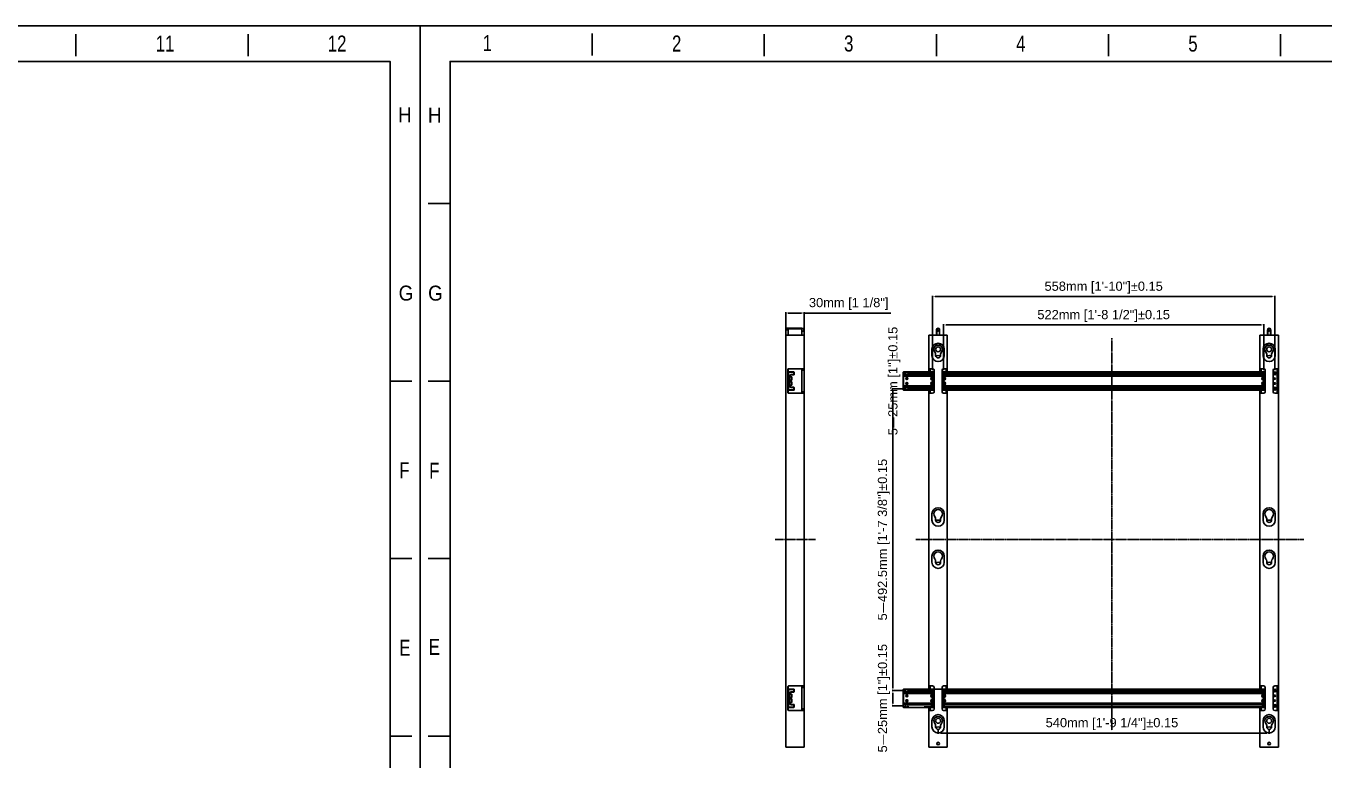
# Model space of a CAD drawing. Header units: millimetres. Extents: x 9226 to 36041, y 16031 to 21779.
# Drawn here: x 15320 to 17437, y 17150 to 18348 of the extents above; entities that cross this region are included whole.
import ezdxf

# ---------------------------------------------------------------- set-up
doc = ezdxf.new("R2010")
doc.units = ezdxf.units.MM
doc.linetypes.add('CENTER', pattern=[0.6, 0.375, -0.075, 0.075, -0.075])
doc.layers.add('02___PRT_ALL_AXES', color=7, linetype='Continuous')
doc.layers.add('center', color=1, linetype='CENTER')
doc.styles.add('CKSTANDARD', font='arial.ttf')
doc.styles.add('Roamns', font='romans.shx')
doc.styles.get("Standard").update_dxf_attribs({"font": 'arial.ttf'})
doc.dimstyles.new('ISO-15', dxfattribs={"dimtxt": 15, "dimasz": 4, "dimexe": 1.25, "dimexo": 5, "dimgap": 5, "dimtad": 1, "dimtoh": 1, "dimdec": 1, "dimdsep": 46, "dimtxsty": 'Standard', "dimcen": 2.5, "dimadec": 0, "dimazin": 0, "dimtfac": 1, "dimtdec": 1, "dimtmove": 0, "dimatfit": 3, "dimfxl": 1, "dimarcsym": 0})

# ---------------------------------------------------------------- blocks, each defined once
blk = doc.blocks.new('standard template')
for p, q in [((3074, 30739), (3074, 30336)), ((6246, 30728), (6246, 30325)), ((9418, 30728), (9418, 30325)), ((12589, 30728), (12589, 30325)), ((15761, 30728), (15761, 30325)), ((31619, 30728), (31619, 30325)), ((34791, 30728), (34791, 30325)), ((456, 27607), (54, 27607)), ((456, 24334), (54, 24334)), ((37812, 24334), (37409, 24334)), ((456, 21062), (54, 21062)), ((37812, 21062), (37409, 21062)), ((456, 17790), (54, 17790)), ((37812, 17790), (37409, 17790))]:
    blk.add_line(p, q)
blk.add_lwpolyline([(37963, 4700), (-97, 4700), (-97, 30879), (37963, 30879)], close=True)
at = {"color": 7}
blk.add_lwpolyline([(456, 6674), (456, 5964), (456, 5254), (456, 30226), (37409, 30226), (37409, 5254)], dxfattribs=at)
at = {"style": 'CKSTANDARD'}
for s, height, width, p in [('1', 295, 0.75, (1055, 30416)), ('2', 295, 0.75, (4545, 30408)), ('3', 295, 0.75, (7716, 30408)), ('4', 295, 0.75, (10888, 30408)), ('5', 295, 0.75, (14060, 30408)), ('11', 294.8, 0.75, (33090, 30408)), ('12', 294.8, 0.75, (36261, 30408)), ('H', 276, 0.9, (47, 29097)), ('H', 276, 0.9, (37555, 29102)), ('G', 276, 0.9, (50, 25816)), ('G', 276, 0.9, (37567, 25817)), ('F', 295, 0.75, (69, 22532)), ('F', 295, 0.75, (37578, 22543)), ('E', 295, 0.75, (62, 19285)), ('E', 295, 0.75, (37578, 19270))]:
    blk.add_text(s, height=height, dxfattribs=dict(at, width=width)).set_placement(p)
at = {"style": 'Roamns'}
for tag, p in [('PAGE_NAME', (27466, 7594)), ('PROJECT_NAME', (27466, 6884)), ('DRAWN_NAME', (27466, 6174)), ('VERSION', (34241, 6174)), ('SELECT_DATA', (27466, 5464)), ('PAGE_NUMBER', (34241, 5464))]:
    blk.add_attdef(tag, p, '', height=285, dxfattribs=at)
blk = doc.blocks.new('*D291')
at = {"color": 0, "lineweight": -2, "transparency": 16777216}
for p, q in [((16816.4, 17785.8), (16816.4, 17861)), ((16820.4, 17859.7), (17334.4, 17859.7)), ((17338.4, 17785.8), (17338.4, 17861))]:
    blk.add_line(p, q, dxfattribs=at)
at = {"color": 0, "transparency": 16777216}
for points in [[(16820.4, 17860.4), (16820.4, 17859.1), (16816.4, 17859.7)], [(17334.4, 17860.4), (17334.4, 17859.1), (17338.4, 17859.7)]]:
    blk.add_solid(points, dxfattribs=at)
at = {"layer": 'Defpoints', "color": 0, "transparency": 16777216}
for p in [(17338.4, 17859.7), (16816.4, 17780.8), (17338.4, 17780.8)]:
    blk.add_point(p, dxfattribs=at)
at = {"color": 0, "lineweight": -3, "transparency": 16777216, "insert": (17077.4, 17874.4), "char_height": 15, "attachment_point": 5}
blk.add_mtext('522mm [1\'-8 1/2"]%%P0.15', dxfattribs=at)
blk = doc.blocks.new('*D292')
at = {"color": 0, "lineweight": -2, "transparency": 16777216}
for p, q in [((16798.4, 17785.8), (16798.4, 17907.3)), ((16802.4, 17906.1), (17352.4, 17906.1)), ((17356.4, 17785.8), (17356.4, 17907.3))]:
    blk.add_line(p, q, dxfattribs=at)
at = {"color": 0, "transparency": 16777216}
for points in [[(16802.4, 17906.7), (16802.4, 17905.4), (16798.4, 17906.1)], [(17352.4, 17906.7), (17352.4, 17905.4), (17356.4, 17906.1)]]:
    blk.add_solid(points, dxfattribs=at)
at = {"layer": 'Defpoints', "color": 0, "transparency": 16777216}
for p in [(17356.4, 17906.1), (16798.4, 17780.8), (17356.4, 17780.8)]:
    blk.add_point(p, dxfattribs=at)
at = {"color": 0, "lineweight": -3, "transparency": 16777216, "insert": (17077.4, 17920.7), "char_height": 15, "attachment_point": 5}
blk.add_mtext('558mm [1\'-10"]%%P0.15', dxfattribs=at)
blk = doc.blocks.new('*D293')
at = {"color": 0, "lineweight": -2, "transparency": 16777216}
for p, q in [((16751.4, 17780.8), (16749.1, 17780.8)), ((16750.4, 17776.8), (16750.4, 17759.8)), ((16751.4, 17755.8), (16749.1, 17755.8))]:
    blk.add_line(p, q, dxfattribs=at)
at = {"color": 0, "transparency": 16777216}
for points in [[(16749.7, 17776.8), (16751, 17776.8), (16750.4, 17780.8)], [(16749.7, 17759.8), (16751, 17759.8), (16750.4, 17755.8)]]:
    blk.add_solid(points, dxfattribs=at)
at = {"layer": 'Defpoints', "color": 0, "transparency": 16777216}
for p in [(16756.4, 17780.8), (16750.4, 17755.8), (16756.4, 17755.8)]:
    blk.add_point(p, dxfattribs=at)
at = {"color": 0, "lineweight": -3, "transparency": 16777216, "insert": (16735.8, 17768.3), "char_height": 15, "attachment_point": 5, "rotation": 90}
blk.add_mtext('5{\\fSimSun|b0|i0|c134|p2;—}25mm [1"]%%P0.15', dxfattribs=at)
blk = doc.blocks.new('*D294')
at = {"color": 0, "lineweight": -2, "transparency": 16777216}
for p, q in [((16751.4, 17755.8), (16732.3, 17755.8)), ((16733.5, 17751.8), (16733.5, 17267.3)), ((16751.4, 17263.3), (16732.3, 17263.3))]:
    blk.add_line(p, q, dxfattribs=at)
at = {"color": 0, "transparency": 16777216}
for points in [[(16732.9, 17751.8), (16734.2, 17751.8), (16733.5, 17755.8)], [(16732.9, 17267.3), (16734.2, 17267.3), (16733.5, 17263.3)]]:
    blk.add_solid(points, dxfattribs=at)
at = {"layer": 'Defpoints', "color": 0, "transparency": 16777216}
for p in [(16756.4, 17755.8), (16733.5, 17263.3), (16756.4, 17263.3)]:
    blk.add_point(p, dxfattribs=at)
at = {"color": 0, "lineweight": -3, "transparency": 16777216, "insert": (16718.8, 17509.5), "char_height": 15, "attachment_point": 5, "rotation": 90}
blk.add_mtext('5{\\fSimSun|b0|i0|c134|p2;—}492.5mm [1\'-7 3/8"]%%P0.15', dxfattribs=at)
blk = doc.blocks.new('*D295')
at = {"color": 0, "lineweight": -2, "transparency": 16777216}
for p, q in [((16751.4, 17263.3), (16732.3, 17263.3)), ((16733.5, 17259.3), (16733.5, 17242.3)), ((16751.4, 17238.3), (16732.3, 17238.3))]:
    blk.add_line(p, q, dxfattribs=at)
at = {"color": 0, "transparency": 16777216}
for points in [[(16732.9, 17259.3), (16734.2, 17259.3), (16733.5, 17263.3)], [(16732.9, 17242.3), (16734.2, 17242.3), (16733.5, 17238.3)]]:
    blk.add_solid(points, dxfattribs=at)
at = {"layer": 'Defpoints', "color": 0, "transparency": 16777216}
for p in [(16756.4, 17263.3), (16733.5, 17238.3), (16756.4, 17238.3)]:
    blk.add_point(p, dxfattribs=at)
at = {"color": 0, "lineweight": -3, "transparency": 16777216, "insert": (16718.9, 17250.8), "char_height": 15, "attachment_point": 5, "rotation": 90}
blk.add_mtext('5{\\fSimSun|b0|i0|c134|p2;—}25mm [1"]%%P0.15', dxfattribs=at)
blk = doc.blocks.new('*D272')
at = {"color": 0, "lineweight": -2, "transparency": 16777216}
for p, q in [((16807.4, 17199), (16807.4, 17192.7)), ((16811.4, 17194), (17343.4, 17194)), ((17347.4, 17199), (17347.4, 17192.7))]:
    blk.add_line(p, q, dxfattribs=at)
at = {"color": 0, "transparency": 16777216}
for points in [[(16811.4, 17194.7), (16811.4, 17193.3), (16807.4, 17194)], [(17343.4, 17194.7), (17343.4, 17193.3), (17347.4, 17194)]]:
    blk.add_solid(points, dxfattribs=at)
at = {"layer": 'Defpoints', "color": 0, "transparency": 16777216}
for p in [(16807.4, 17204), (17347.4, 17204), (17347.4, 17194)]:
    blk.add_point(p, dxfattribs=at)
at = {"color": 0, "lineweight": -3, "transparency": 16777216, "insert": (17090.9, 17208.7), "char_height": 15, "attachment_point": 5}
blk.add_mtext('540mm [1\'-9 1/4"]%%P0.15', dxfattribs=at)
blk = doc.blocks.new('*D298')
at = {"color": 0, "lineweight": -2, "transparency": 16777216}
for p, q in [((16558.8, 17842.5), (16558.8, 17880.5)), ((16562.8, 17879.2), (16584.8, 17879.2)), ((16588.8, 17842.5), (16588.8, 17880.5)), ((16588.8, 17879.2), (16730.3, 17879.2))]:
    blk.add_line(p, q, dxfattribs=at)
at = {"color": 0, "transparency": 16777216}
for points in [[(16562.8, 17879.9), (16562.8, 17878.6), (16558.8, 17879.2)], [(16584.8, 17879.9), (16584.8, 17878.6), (16588.8, 17879.2)]]:
    blk.add_solid(points, dxfattribs=at)
at = {"layer": 'Defpoints', "color": 0, "transparency": 16777216}
for p in [(16588.8, 17879.2), (16558.8, 17837.5), (16588.8, 17837.5)]:
    blk.add_point(p, dxfattribs=at)
at = {"color": 0, "lineweight": -3, "transparency": 16777216, "insert": (16661.5, 17894), "char_height": 15, "attachment_point": 5}
blk.add_mtext('30mm [1 1/8"]', dxfattribs=at)

msp = doc.modelspace()

# ---------------------------------------------------------------- linework, layer by layer
at = {"color": 7, "linetype": 'Continuous', "lineweight": -3}
for p, q in [((16558.772, 17170.752), (16558.772, 17854.252)), ((16558.772, 17854.252), (16585.072, 17854.252)), ((16562.772, 17851.752), (16558.772, 17851.752)), ((16562.772, 17843.252), (16562.772, 17853.252)), ((16588.272, 17853.752), (16588.272, 17849.752)), ((16588.772, 17853.252), (16588.272, 17853.752)), ((16588.772, 17850.252), (16588.272, 17849.752)), ((16588.772, 17853.25), (16588.772, 17850.253)), ((16804.867, 17843.252), (16804.867, 17851.752)), ((16809.867, 17851.752), (16809.867, 17843.252)), ((17344.867, 17843.252), (17344.867, 17851.752)), ((17349.867, 17851.752), (17349.867, 17843.252)), ((16588.772, 17843.252), (16558.772, 17843.252)), ((16588.772, 17170.752), (16588.772, 17843.252)), ((16792.367, 17783.252), (16792.367, 17843.252)), ((16822.367, 17843.252), (16792.367, 17843.252)), ((16822.367, 17783.252), (16822.367, 17843.252)), ((17332.367, 17783.252), (17332.367, 17843.252)), ((17362.367, 17843.252), (17332.367, 17843.252)), ((17362.367, 17170.752), (17362.367, 17843.252)), ((16797.367, 17820.002), (16797.367, 17810.002)), ((16803.367, 17812.064), (16803.367, 17810.002)), ((16811.367, 17810.002), (16811.367, 17812.064)), ((16817.367, 17810.002), (16817.367, 17820.002)), ((17337.367, 17820.002), (17337.367, 17810.002)), ((17343.367, 17812.064), (17343.367, 17810.002)), ((17351.367, 17810.002), (17351.367, 17812.064)), ((17357.367, 17810.002), (17357.367, 17820.002)), ((16562.472, 17749.252), (16562.472, 17787.252)), ((16562.772, 17748.537), (16562.772, 17787.966)), ((16563.472, 17788.252), (16588.772, 17788.252)), ((16585.272, 17748.252), (16585.272, 17788.252)), ((16588.772, 17785.752), (16585.272, 17785.752)), ((16792.367, 17788.252), (16798.367, 17788.252)), ((16792.367, 17787.252), (16794.367, 17787.252)), ((16794.367, 17783.252), (16794.367, 17788.252)), ((16800.867, 17750.752), (16800.867, 17785.752)), ((16813.867, 17750.752), (16813.867, 17785.752)), ((16822.367, 17788.252), (16816.367, 17788.252)), ((16820.367, 17783.252), (16820.367, 17788.252)), ((16820.367, 17787.252), (16822.367, 17787.252)), ((17332.367, 17788.252), (17338.367, 17788.252)), ((17332.367, 17787.252), (17334.367, 17787.252)), ((17334.367, 17783.252), (17334.367, 17788.252)), ((17340.867, 17750.752), (17340.867, 17785.752)), ((17353.867, 17750.752), (17353.867, 17785.752)), ((17362.367, 17788.252), (17356.367, 17788.252)), ((17360.367, 17748.252), (17360.367, 17788.252)), ((17360.367, 17787.252), (17362.367, 17787.252)), ((16562.772, 17782.752), (16562.906, 17782.752)), ((16563.272, 17782.252), (16562.772, 17782.252)), ((16563.272, 17782.252), (16563.272, 17754.252)), ((16563.772, 17782.752), (16563.772, 17783.252)), ((16571.772, 17783.252), (16563.772, 17783.252)), ((16571.772, 17782.752), (16563.772, 17782.752)), ((16565.272, 17760.252), (16565.272, 17776.252)), ((16565.272, 17776.252), (16565.772, 17776.252)), ((16565.772, 17760.252), (16565.772, 17776.252)), ((16567.772, 17778.752), (16567.772, 17778.252)), ((16567.772, 17778.752), (16571.772, 17778.752)), ((16567.772, 17778.252), (16571.772, 17778.252)), ((16571.772, 17782.752), (16571.772, 17783.252)), ((16571.772, 17778.752), (16571.772, 17778.252)), ((16572.272, 17779.252), (16572.272, 17782.252)), ((16572.272, 17782.252), (16572.772, 17782.252)), ((16572.272, 17779.252), (16572.772, 17779.252)), ((16572.772, 17779.252), (16572.772, 17782.252)), ((16750.367, 17782.752), (16750.867, 17783.252)), ((16750.367, 17753.752), (16750.367, 17782.752)), ((16754.898, 17782.252), (16750.367, 17782.252)), ((16754.898, 17779.252), (16750.367, 17779.252)), ((16750.367, 17778.752), (16750.867, 17778.252)), ((16800.867, 17776.252), (16750.367, 17776.252)), ((16750.867, 17753.252), (16750.867, 17783.252)), ((16800.867, 17783.252), (16750.867, 17783.252)), ((16800.867, 17778.252), (16750.867, 17778.252)), ((16797.722, 17773.369), (16797.077, 17772.252)), ((16797.077, 17772.252), (16797.722, 17771.134)), ((16797.722, 17765.369), (16797.077, 17764.252)), ((16797.077, 17764.252), (16797.722, 17763.134)), ((16799.012, 17773.369), (16797.722, 17773.369)), ((16797.722, 17771.134), (16799.012, 17771.134)), ((16799.012, 17765.369), (16797.722, 17765.369)), ((16799.657, 17772.252), (16799.012, 17773.369)), ((16799.012, 17771.134), (16799.657, 17772.252)), ((16799.657, 17764.252), (16799.012, 17765.369)), ((16799.012, 17763.134), (16799.657, 17764.252)), ((16800.867, 17782.252), (16799.837, 17782.252)), ((16800.867, 17779.252), (16799.837, 17779.252)), ((16813.867, 17783.252), (17340.867, 17783.252)), ((16813.867, 17782.252), (16814.898, 17782.252)), ((16813.867, 17779.252), (16814.898, 17779.252)), ((16813.867, 17778.252), (17340.867, 17778.252)), ((16813.867, 17776.252), (17340.867, 17776.252)), ((16815.722, 17773.369), (16815.077, 17772.252)), ((16815.077, 17772.252), (16815.722, 17771.134)), ((16815.722, 17765.369), (16815.077, 17764.252)), ((16815.077, 17764.252), (16815.722, 17763.134)), ((16817.012, 17773.369), (16815.722, 17773.369)), ((16815.722, 17771.134), (16817.012, 17771.134)), ((16817.012, 17765.369), (16815.722, 17765.369)), ((16817.657, 17772.252), (16817.012, 17773.369)), ((16817.012, 17771.134), (16817.657, 17772.252)), ((16817.657, 17764.252), (16817.012, 17765.369)), ((16817.012, 17763.134), (16817.657, 17764.252)), ((17337.722, 17773.369), (17337.077, 17772.252)), ((17337.077, 17772.252), (17337.722, 17771.134)), ((17337.722, 17765.369), (17337.077, 17764.252)), ((17337.077, 17764.252), (17337.722, 17763.134)), ((17339.012, 17773.369), (17337.722, 17773.369)), ((17337.722, 17771.134), (17339.012, 17771.134)), ((17339.012, 17765.369), (17337.722, 17765.369)), ((17339.657, 17772.252), (17339.012, 17773.369)), ((17339.012, 17771.134), (17339.657, 17772.252)), ((17339.657, 17764.252), (17339.012, 17765.369)), ((17339.012, 17763.134), (17339.657, 17764.252)), ((17339.837, 17782.252), (17340.867, 17782.252)), ((17339.837, 17779.252), (17340.867, 17779.252)), ((16563.272, 17754.252), (16562.772, 17754.252)), ((16562.772, 17753.752), (16562.906, 17753.752)), ((16588.772, 17748.252), (16563.472, 17748.252)), ((16563.772, 17753.752), (16563.772, 17753.252)), ((16563.772, 17753.752), (16571.772, 17753.752)), ((16563.772, 17753.252), (16571.772, 17753.252)), ((16565.272, 17760.252), (16565.772, 17760.252)), ((16567.772, 17757.752), (16567.772, 17758.252)), ((16571.772, 17758.252), (16567.772, 17758.252)), ((16571.772, 17757.752), (16567.772, 17757.752)), ((16571.772, 17757.752), (16571.772, 17758.252)), ((16571.772, 17753.752), (16571.772, 17753.252)), ((16572.272, 17754.252), (16572.272, 17757.252)), ((16572.272, 17757.252), (16572.772, 17757.252)), ((16572.272, 17754.252), (16572.772, 17754.252)), ((16572.772, 17754.252), (16572.772, 17757.252)), ((16588.772, 17750.752), (16585.272, 17750.752)), ((16800.867, 17760.252), (16750.367, 17760.252)), ((16750.367, 17757.752), (16750.867, 17758.252)), ((16754.898, 17757.252), (16750.367, 17757.252)), ((16754.898, 17754.252), (16750.367, 17754.252)), ((16750.367, 17753.752), (16750.867, 17753.252)), ((16800.867, 17758.252), (16750.867, 17758.252)), ((16800.867, 17753.252), (16750.867, 17753.252)), ((16792.367, 17265.752), (16792.367, 17753.252)), ((16794.367, 17749.252), (16792.367, 17749.252)), ((16792.367, 17748.252), (16798.367, 17748.252)), ((16794.367, 17748.252), (16794.367, 17753.252)), ((16797.722, 17763.134), (16799.012, 17763.134)), ((16800.867, 17757.252), (16799.837, 17757.252)), ((16800.867, 17754.252), (16799.837, 17754.252)), ((16813.867, 17760.252), (17340.867, 17760.252)), ((16813.867, 17758.252), (17340.867, 17758.252)), ((16813.867, 17757.252), (16814.898, 17757.252)), ((16813.867, 17754.252), (16814.898, 17754.252)), ((16813.867, 17753.252), (17340.867, 17753.252)), ((16815.722, 17763.134), (16817.012, 17763.134)), ((16822.367, 17748.252), (16816.367, 17748.252)), ((16820.367, 17748.252), (16820.367, 17753.252)), ((16822.367, 17749.252), (16820.367, 17749.252)), ((16822.367, 17265.752), (16822.367, 17753.252)), ((17332.367, 17265.752), (17332.367, 17753.252)), ((17334.367, 17749.252), (17332.367, 17749.252)), ((17332.367, 17748.252), (17338.367, 17748.252)), ((17334.367, 17748.252), (17334.367, 17753.252)), ((17337.722, 17763.134), (17339.012, 17763.134)), ((17339.837, 17757.252), (17340.867, 17757.252)), ((17339.837, 17754.252), (17340.867, 17754.252)), ((17362.367, 17748.252), (17356.367, 17748.252)), ((17362.367, 17749.252), (17360.367, 17749.252)), ((16797.367, 17541.502), (16797.367, 17551.502)), ((16803.367, 17543.564), (16803.367, 17541.502)), ((16811.367, 17541.502), (16811.367, 17543.564)), ((16817.367, 17551.502), (16817.367, 17541.502)), ((17337.367, 17541.502), (17337.367, 17551.502)), ((17343.367, 17543.564), (17343.367, 17541.502)), ((17351.367, 17541.502), (17351.367, 17543.564)), ((17357.367, 17551.502), (17357.367, 17541.502)), ((16797.367, 17482.502), (16797.367, 17472.502)), ((16803.367, 17474.564), (16803.367, 17472.502)), ((16811.367, 17472.502), (16811.367, 17474.564)), ((16817.367, 17472.502), (16817.367, 17482.502)), ((17337.367, 17482.502), (17337.367, 17472.502)), ((17343.367, 17474.564), (17343.367, 17472.502)), ((17351.367, 17472.502), (17351.367, 17474.564)), ((17357.367, 17472.502), (17357.367, 17482.502)), ((16562.472, 17269.752), (16562.472, 17231.752)), ((16562.772, 17270.466), (16562.772, 17231.037)), ((16562.772, 17265.252), (16562.906, 17265.252)), ((16563.272, 17264.752), (16562.772, 17264.752)), ((16563.272, 17264.752), (16563.272, 17236.752)), ((16563.472, 17270.752), (16588.772, 17270.752)), ((16571.772, 17265.752), (16563.772, 17265.752)), ((16563.772, 17265.252), (16563.772, 17265.752)), ((16571.772, 17265.252), (16563.772, 17265.252)), ((16565.272, 17258.752), (16565.772, 17258.752)), ((16565.272, 17242.752), (16565.272, 17258.752)), ((16565.772, 17242.752), (16565.772, 17258.752)), ((16567.772, 17261.252), (16571.772, 17261.252)), ((16567.772, 17261.252), (16567.772, 17260.752)), ((16567.772, 17260.752), (16571.772, 17260.752)), ((16571.772, 17265.252), (16571.772, 17265.752)), ((16571.772, 17261.252), (16571.772, 17260.752)), ((16572.272, 17264.752), (16572.772, 17264.752)), ((16572.272, 17261.752), (16572.272, 17264.752)), ((16572.272, 17261.752), (16572.772, 17261.752)), ((16572.772, 17261.752), (16572.772, 17264.752)), ((16585.272, 17270.752), (16585.272, 17230.752)), ((16588.772, 17268.252), (16585.272, 17268.252)), ((16750.367, 17265.252), (16750.867, 17265.752)), ((16750.367, 17236.252), (16750.367, 17265.252)), ((16754.898, 17264.752), (16750.367, 17264.752)), ((16754.898, 17261.752), (16750.367, 17261.752)), ((16750.367, 17261.252), (16750.867, 17260.752)), ((16800.867, 17258.752), (16750.367, 17258.752)), ((16750.867, 17235.752), (16750.867, 17265.752)), ((16827.867, 17265.752), (16750.867, 17265.752)), ((16800.867, 17260.752), (16750.867, 17260.752)), ((16792.367, 17270.752), (16798.367, 17270.752)), ((16792.367, 17269.752), (16794.367, 17269.752)), ((16794.367, 17270.752), (16794.367, 17265.752)), ((16797.722, 17255.869), (16797.077, 17254.752)), ((16799.012, 17255.869), (16797.722, 17255.869)), ((16799.657, 17254.752), (16799.012, 17255.869)), ((16800.867, 17264.752), (16799.837, 17264.752)), ((16800.867, 17261.752), (16799.837, 17261.752)), ((16800.867, 17268.252), (16800.867, 17233.252)), ((16813.867, 17268.252), (16813.867, 17233.252)), ((16813.867, 17265.752), (17340.867, 17265.752)), ((16813.867, 17264.752), (16814.898, 17264.752)), ((16813.867, 17261.752), (16814.898, 17261.752)), ((16813.867, 17260.752), (17340.867, 17260.752)), ((16813.867, 17258.752), (17340.867, 17258.752)), ((16815.722, 17255.869), (16815.077, 17254.752)), ((16817.012, 17255.869), (16815.722, 17255.869)), ((16822.367, 17270.752), (16816.367, 17270.752)), ((16817.657, 17254.752), (16817.012, 17255.869)), ((16820.367, 17265.752), (16820.367, 17270.752)), ((16820.367, 17269.752), (16822.367, 17269.752)), ((17332.367, 17270.752), (17338.367, 17270.752)), ((17332.367, 17269.752), (17334.367, 17269.752)), ((17334.367, 17270.752), (17334.367, 17265.752)), ((17337.722, 17255.869), (17337.077, 17254.752)), ((17339.012, 17255.869), (17337.722, 17255.869)), ((17339.657, 17254.752), (17339.012, 17255.869)), ((17339.837, 17264.752), (17340.867, 17264.752)), ((17339.837, 17261.752), (17340.867, 17261.752)), ((17340.867, 17268.252), (17340.867, 17233.252)), ((17353.867, 17268.252), (17353.867, 17233.252)), ((17362.367, 17270.752), (17356.367, 17270.752)), ((17360.367, 17230.752), (17360.367, 17270.752)), ((17360.367, 17269.752), (17362.367, 17269.752)), ((16563.272, 17236.752), (16562.772, 17236.752)), ((16562.772, 17236.252), (16562.906, 17236.252)), ((16563.772, 17236.252), (16571.772, 17236.252)), ((16563.772, 17236.252), (16563.772, 17235.752)), ((16563.772, 17235.752), (16571.772, 17235.752)), ((16565.272, 17242.752), (16565.772, 17242.752)), ((16571.772, 17240.752), (16567.772, 17240.752)), ((16567.772, 17240.252), (16567.772, 17240.752)), ((16571.772, 17240.252), (16567.772, 17240.252)), ((16571.772, 17240.252), (16571.772, 17240.752)), ((16571.772, 17236.252), (16571.772, 17235.752)), ((16572.272, 17239.752), (16572.772, 17239.752)), ((16572.272, 17236.752), (16572.272, 17239.752)), ((16572.272, 17236.752), (16572.772, 17236.752)), ((16572.772, 17236.752), (16572.772, 17239.752)), ((16800.867, 17242.752), (16750.367, 17242.752)), ((16750.367, 17240.252), (16750.867, 17240.752)), ((16754.898, 17239.752), (16750.367, 17239.752)), ((16754.898, 17236.752), (16750.367, 17236.752)), ((16750.367, 17236.252), (16750.867, 17235.752)), ((16800.867, 17240.752), (16750.867, 17240.752)), ((16800.867, 17235.752), (16750.867, 17235.752)), ((16792.367, 17170.752), (16792.367, 17235.752)), ((16794.367, 17235.752), (16794.367, 17230.752)), ((16797.077, 17254.752), (16797.722, 17253.634)), ((16797.722, 17247.869), (16797.077, 17246.752)), ((16797.077, 17246.752), (16797.722, 17245.634)), ((16797.722, 17253.634), (16799.012, 17253.634)), ((16799.012, 17247.869), (16797.722, 17247.869)), ((16797.722, 17245.634), (16799.012, 17245.634)), ((16799.012, 17253.634), (16799.657, 17254.752)), ((16799.657, 17246.752), (16799.012, 17247.869)), ((16799.012, 17245.634), (16799.657, 17246.752)), ((16800.867, 17239.752), (16799.837, 17239.752)), ((16800.867, 17236.752), (16799.837, 17236.752)), ((16813.867, 17242.752), (17340.867, 17242.752)), ((16813.867, 17240.752), (17340.867, 17240.752)), ((16813.867, 17239.752), (16814.898, 17239.752)), ((16813.867, 17236.752), (16814.898, 17236.752)), ((16813.867, 17235.752), (17340.867, 17235.752)), ((16815.077, 17254.752), (16815.722, 17253.634)), ((16815.722, 17247.869), (16815.077, 17246.752)), ((16815.077, 17246.752), (16815.722, 17245.634)), ((16815.722, 17253.634), (16817.012, 17253.634)), ((16817.012, 17247.869), (16815.722, 17247.869)), ((16815.722, 17245.634), (16817.012, 17245.634)), ((16817.012, 17253.634), (16817.657, 17254.752)), ((16817.657, 17246.752), (16817.012, 17247.869)), ((16817.012, 17245.634), (16817.657, 17246.752)), ((16820.367, 17230.752), (16820.367, 17235.752)), ((16822.367, 17235.752), (16822.367, 17170.752)), ((17332.367, 17170.752), (17332.367, 17235.752)), ((17334.367, 17235.752), (17334.367, 17230.752)), ((17337.077, 17254.752), (17337.722, 17253.634)), ((17337.722, 17247.869), (17337.077, 17246.752)), ((17337.077, 17246.752), (17337.722, 17245.634)), ((17337.722, 17253.634), (17339.012, 17253.634)), ((17339.012, 17247.869), (17337.722, 17247.869)), ((17337.722, 17245.634), (17339.012, 17245.634)), ((17339.012, 17253.634), (17339.657, 17254.752)), ((17339.657, 17246.752), (17339.012, 17247.869)), ((17339.012, 17245.634), (17339.657, 17246.752)), ((17339.837, 17239.752), (17340.867, 17239.752)), ((17339.837, 17236.752), (17340.867, 17236.752)), ((16588.772, 17230.752), (16563.472, 17230.752)), ((16588.772, 17233.252), (16585.272, 17233.252)), ((16794.367, 17231.752), (16792.367, 17231.752)), ((16792.367, 17230.752), (16798.367, 17230.752)), ((16822.367, 17230.752), (16816.367, 17230.752)), ((16822.367, 17231.752), (16820.367, 17231.752)), ((17334.367, 17231.752), (17332.367, 17231.752)), ((17332.367, 17230.752), (17338.367, 17230.752)), ((17362.367, 17230.752), (17356.367, 17230.752)), ((17362.367, 17231.752), (17360.367, 17231.752)), ((16588.772, 17170.752), (16558.772, 17170.752)), ((16822.367, 17170.752), (16792.367, 17170.752)), ((17362.367, 17170.752), (17332.367, 17170.752))]:
    msp.add_line(p, q, dxfattribs=at)
for centre, radius in [((16807.367, 17851.752), 2), ((16807.367, 17851.752), 1.5), ((17347.367, 17851.752), 2), ((17347.367, 17851.752), 1.5), ((16756.367, 17772.252), 1.65), ((16756.367, 17764.252), 1.65), ((16756.367, 17772.252), 1.15), ((16756.367, 17764.252), 1.15), ((16798.367, 17780.752), 2), ((16798.367, 17780.752), 1.5), ((16816.367, 17780.752), 2), ((16816.367, 17780.752), 1.5), ((17338.367, 17780.752), 2), ((17338.367, 17780.752), 1.5), ((17356.367, 17780.752), 2.3), ((17356.367, 17780.752), 2), ((17356.367, 17780.752), 1.5), ((16798.367, 17755.752), 2), ((16798.367, 17755.752), 1.5), ((16816.367, 17755.752), 2), ((16816.367, 17755.752), 1.5), ((17338.367, 17755.752), 2), ((17338.367, 17755.752), 1.5), ((17356.367, 17755.752), 2.3), ((17356.367, 17755.752), 2), ((17356.367, 17755.752), 1.5), ((16756.367, 17254.752), 1.65), ((16756.367, 17254.752), 1.15), ((16798.367, 17263.252), 2), ((16798.367, 17263.252), 1.5), ((16816.367, 17263.252), 2), ((16816.367, 17263.252), 1.5), ((17338.367, 17263.252), 2), ((17338.367, 17263.252), 1.5), ((17356.367, 17263.252), 2.3), ((17356.367, 17263.252), 2), ((17356.367, 17263.252), 1.5), ((16756.367, 17246.752), 1.65), ((16756.367, 17246.752), 1.15), ((16798.367, 17238.252), 2), ((16798.367, 17238.252), 1.5), ((16816.367, 17238.252), 2), ((16816.367, 17238.252), 1.5), ((17338.367, 17238.252), 2), ((17338.367, 17238.252), 1.5), ((17356.367, 17238.252), 2.3), ((17356.367, 17238.252), 2), ((17356.367, 17238.252), 1.5)]:
    msp.add_circle(centre, radius, dxfattribs=at)
for centre, radius, start, end in [((16807.367, 17851.752), 2.5, 143.130102, 180), ((16807.367, 17851.752), 2.5, 0, 36.869898), ((17347.367, 17851.752), 2.5, 143.130102, 180), ((17347.367, 17851.752), 2.5, 0, 36.869898), ((16807.367, 17820.002), 10, 0, 180), ((17347.367, 17820.002), 10, 0, 180), ((16807.367, 17810.002), 10, 180, 0), ((16807.367, 17820.002), 7, 318.590378, 221.409622), ((16798.367, 17812.064), 5, 0, 41.409622), ((16807.367, 17810.002), 4, 180, 0), ((16807.367, 17805.002), 5, 43.130754, 136.869246), ((16816.367, 17812.064), 5, 138.590378, 180), ((17347.367, 17810.002), 10, 180, 0), ((17347.367, 17820.002), 7, 318.590378, 221.409622), ((17338.367, 17812.064), 5, 0, 41.409622), ((17347.367, 17810.002), 4, 180, 0), ((17347.367, 17805.002), 5, 43.130754, 136.869246), ((17356.367, 17812.064), 5, 138.590378, 180), ((16563.472, 17787.252), 1, 90, 180), ((16798.367, 17785.752), 2.5, 0, 90), ((16816.367, 17785.752), 2.5, 90, 180), ((17338.367, 17785.752), 2.5, 0, 90), ((17356.367, 17785.752), 2.5, 90, 180), ((16563.772, 17782.252), 1, 90, 180), ((16563.772, 17782.252), 0.5, 90, 180), ((16567.772, 17776.252), 2.5, 90, 180), ((16567.772, 17776.252), 2, 90, 180), ((16571.772, 17782.252), 1, 0, 90), ((16571.772, 17782.252), 0.5, 0, 90), ((16571.772, 17779.252), 1, 270, 0), ((16571.772, 17779.252), 0.5, 270, 0), ((16563.472, 17749.252), 1, 180, 270), ((16563.772, 17754.252), 1, 180, 270), ((16563.772, 17754.252), 0.5, 180, 270), ((16567.772, 17760.252), 2.5, 180, 270), ((16567.772, 17760.252), 2, 180, 270), ((16571.772, 17757.252), 1, 0, 90), ((16571.772, 17757.252), 0.5, 0, 90), ((16571.772, 17754.252), 1, 270, 0), ((16571.772, 17754.252), 0.5, 270, 0), ((16798.367, 17750.752), 2.5, 270, 0), ((16816.367, 17750.752), 2.5, 180, 270), ((17338.367, 17750.752), 2.5, 270, 0), ((17356.367, 17750.752), 2.5, 180, 270), ((16807.367, 17551.502), 10, 0, 180), ((16807.367, 17551.502), 7, 318.590378, 221.409622), ((17347.367, 17551.502), 10, 0, 180), ((17347.367, 17551.502), 7, 318.590378, 221.409622), ((16807.367, 17541.502), 10, 180, 0), ((16798.367, 17543.564), 5, 0, 41.409622), ((16807.367, 17541.502), 4, 180, 0), ((16807.367, 17536.502), 5, 43.130754, 136.869246), ((16816.367, 17543.564), 5, 138.590378, 180), ((17347.367, 17541.502), 10, 180, 0), ((17338.367, 17543.564), 5, 0, 41.409622), ((17347.367, 17541.502), 4, 180, 0), ((17347.367, 17536.502), 5, 43.130754, 136.869246), ((17356.367, 17543.564), 5, 138.590378, 180), ((16807.367, 17482.502), 10, 0, 180), ((16807.367, 17482.502), 7, 318.590378, 221.409622), ((17347.367, 17482.502), 10, 0, 180), ((17347.367, 17482.502), 7, 318.590378, 221.409622), ((16807.367, 17472.502), 10, 180, 0), ((16798.367, 17474.564), 5, 0, 41.409622), ((16807.367, 17472.502), 4, 180, 0), ((16807.367, 17467.502), 5, 43.130754, 136.869246), ((16816.367, 17474.564), 5, 138.590378, 180), ((17347.367, 17472.502), 10, 180, 0), ((17338.367, 17474.564), 5, 0, 41.409622), ((17347.367, 17472.502), 4, 180, 0), ((17347.367, 17467.502), 5, 43.130754, 136.869246), ((17356.367, 17474.564), 5, 138.590378, 180), ((16563.472, 17269.752), 1, 90, 180), ((16563.772, 17264.752), 1, 90, 180), ((16563.772, 17264.752), 0.5, 90, 180), ((16567.772, 17258.752), 2.5, 90, 180), ((16567.772, 17258.752), 2, 90, 180), ((16571.772, 17264.752), 1, 0, 90), ((16571.772, 17264.752), 0.5, 0, 90), ((16571.772, 17261.752), 1, 270, 0), ((16571.772, 17261.752), 0.5, 270, 0), ((16798.367, 17268.252), 2.5, 0, 90), ((16816.367, 17268.252), 2.5, 90, 180), ((17338.367, 17268.252), 2.5, 0, 90), ((17356.367, 17268.252), 2.5, 90, 180), ((16563.772, 17236.752), 1, 180, 270), ((16563.772, 17236.752), 0.5, 180, 270), ((16567.772, 17242.752), 2.5, 180, 270), ((16567.772, 17242.752), 2, 180, 270), ((16571.772, 17239.752), 1, 0, 90), ((16571.772, 17239.752), 0.5, 0, 90), ((16571.772, 17236.752), 1, 270, 0), ((16571.772, 17236.752), 0.5, 270, 0), ((16563.472, 17231.752), 1, 180, 270), ((16798.367, 17233.252), 2.5, 270, 0), ((16816.367, 17233.252), 2.5, 180, 270), ((17338.367, 17233.252), 2.5, 270, 0), ((17356.367, 17233.252), 2.5, 180, 270), ((16807.367, 17199.002), 5, 43.130754, 136.869246), ((17347.367, 17199.002), 5, 43.130754, 136.869246)]:
    msp.add_arc(centre, radius, start, end, dxfattribs=at)
at = {"layer": '02___PRT_ALL_AXES', "color": 7, "linetype": 'Continuous', "lineweight": -3}
for p, q in [((16562.772, 17853.252), (16585.072, 17853.252)), ((16585.072, 17854.25), (16585.072, 17843.252)), ((16585.072, 17853.752), (16588.272, 17853.752)), ((16585.072, 17849.752), (16588.272, 17849.752)), ((16805.367, 17853.252), (16805.367, 17843.252)), ((16809.367, 17853.252), (16809.367, 17843.252)), ((17345.367, 17853.252), (17345.367, 17843.252)), ((17349.367, 17853.252), (17349.367, 17843.252)), ((16568.772, 17775.092), (16565.772, 17775.092)), ((16568.772, 17769.412), (16565.772, 17769.412)), ((16568.772, 17767.092), (16565.772, 17767.092)), ((16568.772, 17769.412), (16568.772, 17775.091)), ((16568.772, 17761.412), (16568.772, 17767.091)), ((16796.898, 17782.252), (16757.837, 17782.252)), ((16796.898, 17779.252), (16757.837, 17779.252)), ((16817.837, 17782.252), (17336.898, 17782.252)), ((16817.837, 17779.252), (17336.898, 17779.252)), ((16568.772, 17761.412), (16565.772, 17761.412)), ((16796.898, 17757.252), (16757.837, 17757.252)), ((16796.898, 17754.252), (16757.837, 17754.252)), ((16817.837, 17757.252), (17336.898, 17757.252)), ((16817.837, 17754.252), (17336.898, 17754.252)), ((16568.772, 17257.592), (16565.772, 17257.592)), ((16568.772, 17251.912), (16568.772, 17257.591)), ((16796.898, 17264.752), (16757.837, 17264.752)), ((16796.898, 17261.752), (16757.837, 17261.752)), ((16817.837, 17264.752), (17336.898, 17264.752)), ((16817.837, 17261.752), (17336.898, 17261.752)), ((16568.772, 17251.912), (16565.772, 17251.912)), ((16568.772, 17249.592), (16565.772, 17249.592)), ((16568.772, 17243.912), (16565.772, 17243.912)), ((16568.772, 17243.912), (16568.772, 17249.591)), ((16796.898, 17239.752), (16757.837, 17239.752)), ((16796.898, 17236.752), (16784.837, 17236.752)), ((16817.837, 17239.752), (17336.898, 17239.752)), ((16817.837, 17236.752), (17336.898, 17236.752)), ((16797.367, 17204.002), (16797.367, 17214.002)), ((16817.367, 17214.002), (16817.367, 17204.002)), ((17337.367, 17204.002), (17337.367, 17214.002)), ((17357.367, 17214.002), (17357.367, 17204.002)), ((16803.367, 17206.064), (16803.367, 17204.002)), ((16811.367, 17204.002), (16811.367, 17206.064)), ((17343.367, 17206.064), (17343.367, 17204.002)), ((17351.367, 17204.002), (17351.367, 17206.064))]:
    msp.add_line(p, q, dxfattribs=at)
for centre, radius in [((16807.367, 17820.002), 4), ((17347.367, 17820.002), 4), ((16756.367, 17780.752), 2.1), ((16798.367, 17780.752), 2.1), ((16816.367, 17780.752), 2.1), ((17338.367, 17780.752), 2.1), ((17356.367, 17772.252), 1.25), ((17356.367, 17764.252), 1.25), ((16756.367, 17755.752), 2.1), ((16798.367, 17755.752), 2.1), ((16816.367, 17755.752), 2.1), ((17338.367, 17755.752), 2.1), ((16756.367, 17263.252), 2.1), ((16798.367, 17263.252), 2.1), ((16816.367, 17263.252), 2.1), ((17338.367, 17263.252), 2.1), ((17356.367, 17254.752), 1.25), ((16756.367, 17238.252), 2.1), ((16798.367, 17238.252), 2.1), ((16816.367, 17238.252), 2.1), ((17338.367, 17238.252), 2.1), ((17356.367, 17246.752), 1.25), ((16807.367, 17214.002), 4), ((17347.367, 17214.002), 4), ((16807.367, 17176.752), 2.1), ((17347.367, 17176.752), 2.1)]:
    msp.add_circle(centre, radius, dxfattribs=at)
for centre, radius, start, end in [((16807.367, 17851.752), 2.5, 36.869898, 143.130102), ((17347.367, 17851.752), 2.5, 36.869898, 143.130102), ((16798.367, 17772.252), 2.84, 28.084212, 331.915788), ((16798.367, 17764.252), 2.84, 28.084212, 331.915788), ((16816.367, 17772.252), 2.84, 208.084212, 151.915788), ((16816.367, 17764.252), 2.84, 208.084212, 151.915788), ((17338.367, 17772.252), 2.84, 28.084212, 331.915788), ((17338.367, 17764.252), 2.84, 28.084212, 331.915788), ((16798.367, 17254.752), 2.84, 28.084212, 331.915788), ((16816.367, 17254.752), 2.84, 208.084212, 151.915788), ((17338.367, 17254.752), 2.84, 28.084212, 331.915788), ((16798.367, 17246.752), 2.84, 28.084212, 331.915788), ((16816.367, 17246.752), 2.84, 208.084212, 151.915788), ((17338.367, 17246.752), 2.84, 28.084212, 331.915788), ((16807.367, 17214.002), 10, 0, 180), ((16807.367, 17214.002), 7, 318.590378, 221.409622), ((17347.367, 17214.002), 10, 0, 180), ((17347.367, 17214.002), 7, 318.590378, 221.409622), ((16807.367, 17204.002), 10, 180, 0), ((16798.367, 17206.064), 5, 0, 41.409622), ((16807.367, 17204.002), 4, 180, 0), ((16816.367, 17206.064), 5, 138.590378, 180), ((17347.367, 17204.002), 10, 180, 0), ((17338.367, 17206.064), 5, 0, 41.409622), ((17347.367, 17204.002), 4, 180, 0), ((17356.367, 17206.064), 5, 138.590378, 180)]:
    msp.add_arc(centre, radius, start, end, dxfattribs=at)
at = {"layer": 'center', "lineweight": -3}
for p, q in [((17090.867, 17838.084), (17090.867, 17198.459)), ((16607.468, 17509.502), (16541.401, 17509.502)), ((16771.018, 17509.502), (17404.06, 17509.502))]:
    msp.add_line(p, q, dxfattribs=at)

# ---------------------------------------------------------------- block references
at = {"lineweight": -3, "transparency": 33554595, "xscale": 0.0885002660397285, "yscale": 0.0885002660397285, "zscale": 0.0885002660397285}
for p in [(12602.757, 15614.71), (15971.081, 15614.71)]:
    msp.add_blockref('standard template', p, dxfattribs=at)

# ---------------------------------------------------------------- dimensions: what is measured, and where the dimension line sits
at = {"lineweight": -3}
dim = msp.add_linear_dim(base=(17356.367, 17906.073), p1=(16798.367, 17780.752), p2=(17356.367, 17780.752), text='<>%%P0.15', dimstyle='ISO-15', override={"dimpost": 'mm'}, dxfattribs=at)
dim.commit()
dim.dimension.update_dxf_attribs({"geometry": '*D292', "text_midpoint": (17077.367, 17920.685)})
dim = msp.add_linear_dim(base=(16588.772, 17879.247), p1=(16558.772, 17837.496), p2=(16588.772, 17837.496), dimstyle='ISO-15', override={"dimpost": 'mm'}, dxfattribs=at)
dim.commit()
dim.dimension.update_dxf_attribs({"geometry": '*D298', "text_midpoint": (16661.517, 17893.957)})
for base, p1, p2, picture, middle in [((17338.367, 17859.738), (16816.367, 17780.752), (17338.367, 17780.752), '*D291', (17077.367, 17859.738)), ((17347.367, 17193.993), (16807.367, 17204.002), (17347.367, 17204.002), '*D272', (17090.867, 17193.993))]:
    dim = msp.add_linear_dim(base=base, p1=p1, p2=p2, text='<>%%P0.15', dimstyle='ISO-15', override={"dimpost": 'mm'}, dxfattribs=at)
    dim.commit()
    dim.dimension.update_dxf_attribs({"geometry": picture, "text_midpoint": middle, "dimtype": 160})
for base, p1, p2, picture, middle in [((16750.367, 17755.752), (16756.367, 17780.752), (16756.367, 17755.752), '*D293', (16750.367, 17768.252)), ((16733.547, 17238.252), (16756.367, 17263.252), (16756.367, 17238.252), '*D295', (16733.547, 17250.752))]:
    dim = msp.add_linear_dim(base=base, p1=p1, p2=p2, angle=90, text='5{\\fSimSun|b0|i0|c134|p2;—}<>%%P0.15', dimstyle='ISO-15', override={"dimpost": 'mm'}, dxfattribs=at)
    dim.commit()
    dim.dimension.update_dxf_attribs({"geometry": picture, "text_midpoint": middle, "dimtype": 160})
dim = msp.add_linear_dim(base=(16733.547, 17263.252), p1=(16756.367, 17755.752), p2=(16756.367, 17263.252), angle=90, text='5{\\fSimSun|b0|i0|c134|p2;—}<>%%P0.15', dimstyle='ISO-15', override={"dimpost": 'mm'}, dxfattribs=at)
dim.commit()
dim.dimension.update_dxf_attribs({"geometry": '*D294', "text_midpoint": (16718.837, 17509.502)})

doc.saveas('drawing.dxf')
